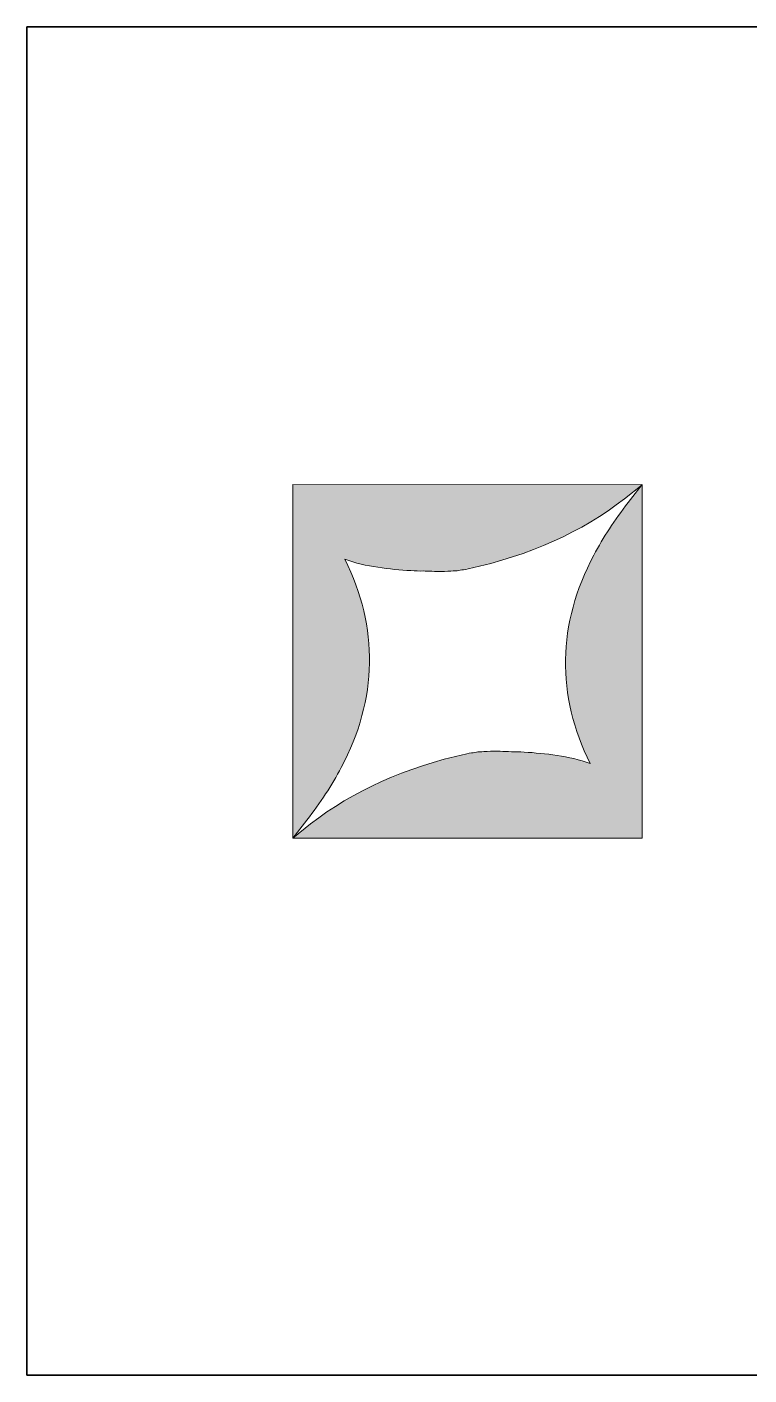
# Model space of a CAD drawing. Header units: centimetres. Extents: x -8 to 123, y -18 to 6.
# Drawn here: x -7.8 to -3.87, y -10.38 to -3.04 of the extents above; entities that cross this region are included whole.
import ezdxf

# ---------------------------------------------------------------- set-up
doc = ezdxf.new("R2010")
doc.units = ezdxf.units.CM
doc.header["$MEASUREMENT"] = 0
doc.layers.add('Layer 1', color=7, linetype='Continuous', lineweight=0)

msp = doc.modelspace()

# ---------------------------------------------------------------- hatches: boundary and pattern name
at = {"layer": 'Layer 1', "true_color": 0x000000, "transparency": 33554687}
h = msp.add_hatch(color=18, dxfattribs=at)
h.dxf.hatch_style = 2
edge = h.paths.add_edge_path()
edge.add_spline(control_points=[(-4.5489, -5.6132), (-4.7783, -5.7936), (-5.0642, -5.9222), (-5.3986, -5.9955), (-5.3986, -5.9955), (-5.412, -5.9986), (-5.412, -5.9986), (-5.4284, -6.0003), (-5.4395, -6.0015), (-5.4518, -6.004), (-5.4615, -6.0058), (-5.4691, -6.0062), (-5.4807, -6.0062), (-5.4807, -6.0062), (-5.4923, -6.007), (-5.4923, -6.007), (-5.514, -6.0085), (-5.5386, -6.01), (-5.5677, -6.0089), (-5.5859, -6.009), (-5.607, -6.0079), (-5.6322, -6.0066), (-5.6322, -6.0066), (-5.6424, -6.0061), (-5.6424, -6.0061), (-5.6628, -6.0076), (-5.6882, -6.0062), (-5.7106, -6.0047), (-5.8258, -5.9967), (-5.9553, -5.9845), (-6.0698, -5.9425), (-5.8844, -6.3124), (-5.8909, -6.7033), (-6.0895, -7.0768), (-6.1413, -7.174), (-6.2025, -7.2676), (-6.2766, -7.3632), (-6.2766, -7.3632), (-6.3531, -7.462), (-6.3531, -7.462), (-6.3531, -7.462), (-6.3532, -5.5351), (-6.3532, -5.5351), (-6.3532, -5.5351), (-4.4515, -5.5366), (-4.4515, -5.5366), (-4.4515, -5.5366), (-4.5489, -5.6132), (-4.5489, -5.6132)], knot_values=[0, 0, 0, 0, 1, 1, 1, 2, 2, 2, 3, 3, 3, 4, 4, 4, 5, 5, 5, 6, 6, 6, 7, 7, 7, 8, 8, 8, 9, 9, 9, 10, 10, 10, 11, 11, 11, 12, 12, 12, 13, 13, 13, 14, 14, 14, 15, 15, 15, 16, 16, 16, 16], degree=3, periodic=0)
h = msp.add_hatch(color=18, dxfattribs=at)
h.dxf.hatch_style = 2
edge = h.paths.add_edge_path()
edge.add_spline(control_points=[(-4.4515, -7.462), (-4.4515, -7.462), (-6.3532, -7.4604), (-6.3532, -7.4604), (-6.3532, -7.4604), (-6.2558, -7.3838), (-6.2558, -7.3838), (-6.0265, -7.2035), (-5.7406, -7.0749), (-5.4061, -7.0016), (-5.4061, -7.0016), (-5.3927, -6.9984), (-5.3927, -6.9984), (-5.3763, -6.9968), (-5.3654, -6.9956), (-5.3532, -6.9931), (-5.3432, -6.9912), (-5.3355, -6.9909), (-5.324, -6.9909), (-5.324, -6.9909), (-5.3132, -6.9901), (-5.3132, -6.9901), (-5.2906, -6.9886), (-5.2661, -6.987), (-5.237, -6.9882), (-5.2204, -6.9881), (-5.2011, -6.9891), (-5.1787, -6.9901), (-5.1787, -6.9901), (-5.1623, -6.9909), (-5.1623, -6.9909), (-5.1419, -6.9895), (-5.1165, -6.9909), (-5.0941, -6.9924), (-4.979, -7.0003), (-4.8494, -7.0126), (-4.7349, -7.0545), (-4.9203, -6.6846), (-4.9138, -6.2937), (-4.7151, -5.9203), (-4.6633, -5.823), (-4.6021, -5.7293), (-4.5281, -5.6338), (-4.5281, -5.6338), (-4.4516, -5.5351), (-4.4516, -5.5351), (-4.4516, -5.5351), (-4.4515, -7.462), (-4.4515, -7.462)], knot_values=[0, 0, 0, 0, 1, 1, 1, 2, 2, 2, 3, 3, 3, 4, 4, 4, 5, 5, 5, 6, 6, 6, 7, 7, 7, 8, 8, 8, 9, 9, 9, 10, 10, 10, 11, 11, 11, 12, 12, 12, 13, 13, 13, 14, 14, 14, 15, 15, 15, 16, 16, 16, 16], degree=3, periodic=0)

# ---------------------------------------------------------------- linework, layer by layer
at = {"layer": 'Layer 1', "color": 18, "lineweight": 35, "true_color": 0x000000}
msp.add_lwpolyline([(5.1752, -10.384), (-7.7994, -10.384), (-7.7994, -3.0446), (5.1752, -3.0446)], close=True, dxfattribs=at)
at = {"layer": 'Layer 1'}
for points in [[(-4.5489, -5.6132), (-4.7783, -5.7936), (-5.0642, -5.9222), (-5.3986, -5.9955), (-5.3986, -5.9955), (-5.412, -5.9986), (-5.412, -5.9986), (-5.4284, -6.0003), (-5.4395, -6.0015), (-5.4518, -6.004), (-5.4615, -6.0058), (-5.4691, -6.0062), (-5.4807, -6.0062), (-5.4807, -6.0062), (-5.4923, -6.007), (-5.4923, -6.007), (-5.514, -6.0085), (-5.5386, -6.01), (-5.5677, -6.0089), (-5.5859, -6.009), (-5.607, -6.0079), (-5.6322, -6.0066), (-5.6322, -6.0066), (-5.6424, -6.0061), (-5.6424, -6.0061), (-5.6628, -6.0076), (-5.6882, -6.0062), (-5.7106, -6.0047), (-5.8258, -5.9967), (-5.9553, -5.9845), (-6.0698, -5.9425), (-5.8844, -6.3124), (-5.8909, -6.7033), (-6.0895, -7.0768), (-6.1413, -7.174), (-6.2025, -7.2676), (-6.2766, -7.3632), (-6.2766, -7.3632), (-6.3531, -7.462), (-6.3531, -7.462), (-6.3531, -7.462), (-6.3532, -5.5351), (-6.3532, -5.5351), (-6.3532, -5.5351), (-4.4515, -5.5366), (-4.4515, -5.5366), (-4.4515, -5.5366), (-4.5489, -5.6132), (-4.5489, -5.6132)], [(-4.4515, -7.462), (-4.4515, -7.462), (-6.3532, -7.4604), (-6.3532, -7.4604), (-6.3532, -7.4604), (-6.2558, -7.3838), (-6.2558, -7.3838), (-6.0265, -7.2035), (-5.7406, -7.0749), (-5.4061, -7.0016), (-5.4061, -7.0016), (-5.3927, -6.9984), (-5.3927, -6.9984), (-5.3763, -6.9968), (-5.3654, -6.9956), (-5.3532, -6.9931), (-5.3432, -6.9912), (-5.3355, -6.9909), (-5.324, -6.9909), (-5.324, -6.9909), (-5.3132, -6.9901), (-5.3132, -6.9901), (-5.2906, -6.9886), (-5.2661, -6.987), (-5.237, -6.9882), (-5.2204, -6.9881), (-5.2011, -6.9891), (-5.1787, -6.9901), (-5.1787, -6.9901), (-5.1623, -6.9909), (-5.1623, -6.9909), (-5.1419, -6.9895), (-5.1165, -6.9909), (-5.0941, -6.9924), (-4.979, -7.0003), (-4.8494, -7.0126), (-4.7349, -7.0545), (-4.9203, -6.6846), (-4.9138, -6.2937), (-4.7151, -5.9203), (-4.6633, -5.823), (-4.6021, -5.7293), (-4.5281, -5.6338), (-4.5281, -5.6338), (-4.4516, -5.5351), (-4.4516, -5.5351), (-4.4516, -5.5351), (-4.4515, -7.462), (-4.4515, -7.462)]]:
    msp.add_open_spline(points, degree=3, knots=[0, 0, 0, 0, 1, 1, 1, 2, 2, 2, 3, 3, 3, 4, 4, 4, 5, 5, 5, 6, 6, 6, 7, 7, 7, 8, 8, 8, 9, 9, 9, 10, 10, 10, 11, 11, 11, 12, 12, 12, 13, 13, 13, 14, 14, 14, 15, 15, 15, 16, 16, 16, 16], dxfattribs=at)

doc.saveas('drawing.dxf')
